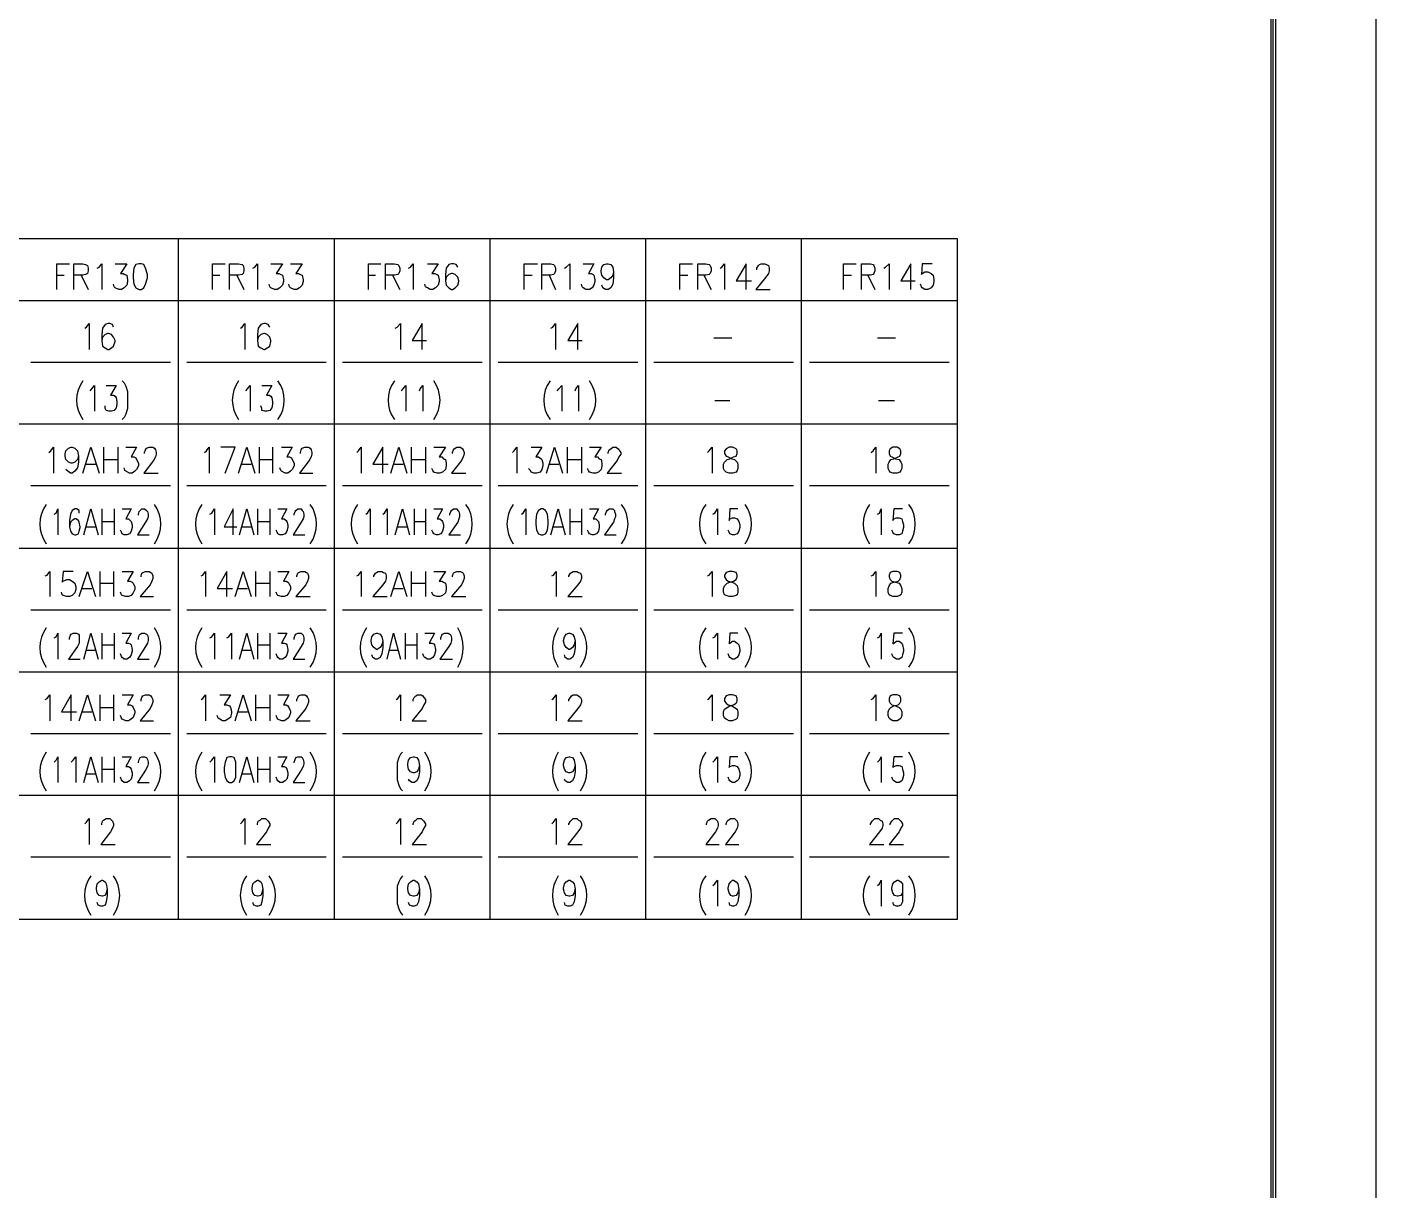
# Model space of a CAD drawing. Header units: millimetres. Extents: x 0.6 to 49, y 0.3 to 23.1.
# Drawn here: x 44.02 to 49.05, y 7.19 to 11.52 of the extents above; entities that cross this region are included whole.
import ezdxf

# ---------------------------------------------------------------- set-up
doc = ezdxf.new("R2010")
doc.units = ezdxf.units.MM
doc.layers.add('PDF_Geometry', color=7, linetype='Continuous')

msp = doc.modelspace()

# ---------------------------------------------------------------- linework, layer by layer
at = {"layer": 'PDF_Geometry', "lineweight": 25}
for points in [[(0.6028, 23.1), (0.6028, 0.28), (49.0494, 0.28), (49.0494, 23.1)], [(1.5528, 22.7267), (1.5528, 0.6533), (48.6761, 0.6533), (48.6761, 22.7267)], [(47.4894, 10.7333), (47.4894, 8.1967), (39.0694, 8.1967), (39.0694, 10.7333)], [(44.4428, 10.64), (44.4294, 10.6367), (44.4228, 10.6233), (44.4194, 10.6), (44.4194, 10.5867), (44.4228, 10.5633), (44.4294, 10.55), (44.4428, 10.5433), (44.4494, 10.5433), (44.4594, 10.55), (44.4661, 10.5633), (44.4728, 10.5867), (44.4728, 10.6), (44.4661, 10.6233), (44.4594, 10.6367), (44.4494, 10.64)], [(46.6394, 9.9567), (46.6294, 9.95), (46.6228, 9.9433), (46.6228, 9.9333), (46.6294, 9.9233), (46.6361, 9.92), (46.6494, 9.9133), (46.6594, 9.91), (46.6694, 9.9), (46.6728, 9.8933), (46.6728, 9.8767), (46.6694, 9.87), (46.6661, 9.8633), (46.6528, 9.86), (46.6394, 9.86), (46.6294, 9.8633), (46.6228, 9.87), (46.6194, 9.8767), (46.6194, 9.8933), (46.6228, 9.9), (46.6328, 9.91), (46.6428, 9.9133), (46.6561, 9.92), (46.6661, 9.9233), (46.6694, 9.9333), (46.6694, 9.9433), (46.6661, 9.95), (46.6528, 9.9567)], [(47.2494, 9.9567), (47.2394, 9.95), (47.2361, 9.9433), (47.2361, 9.9333), (47.2394, 9.9233), (47.2461, 9.92), (47.2594, 9.9133), (47.2728, 9.91), (47.2794, 9.9), (47.2828, 9.8933), (47.2828, 9.8767), (47.2794, 9.87), (47.2761, 9.8633), (47.2661, 9.86), (47.2494, 9.86), (47.2394, 9.8633), (47.2361, 9.87), (47.2328, 9.8767), (47.2328, 9.8933), (47.2361, 9.9), (47.2428, 9.91), (47.2528, 9.9133), (47.2694, 9.92), (47.2761, 9.9233), (47.2794, 9.9333), (47.2794, 9.9433), (47.2761, 9.95), (47.2661, 9.9567)], [(45.9394, 9.7267), (45.9294, 9.72), (45.9228, 9.7067), (45.9194, 9.6833), (45.9194, 9.67), (45.9228, 9.6467), (45.9294, 9.6333), (45.9394, 9.63), (45.9461, 9.63), (45.9561, 9.6333), (45.9628, 9.6467), (45.9661, 9.67), (45.9661, 9.6833), (45.9628, 9.7067), (45.9561, 9.72), (45.9461, 9.7267)], [(46.6394, 9.4933), (46.6294, 9.49), (46.6228, 9.48), (46.6228, 9.4733), (46.6294, 9.4633), (46.6361, 9.4567), (46.6494, 9.4533), (46.6594, 9.45), (46.6694, 9.44), (46.6728, 9.43), (46.6728, 9.4167), (46.6694, 9.4067), (46.6661, 9.4033), (46.6528, 9.4), (46.6394, 9.4), (46.6294, 9.4033), (46.6228, 9.4067), (46.6194, 9.4167), (46.6194, 9.43), (46.6228, 9.44), (46.6328, 9.45), (46.6428, 9.4533), (46.6561, 9.4567), (46.6661, 9.4633), (46.6694, 9.4733), (46.6694, 9.48), (46.6661, 9.49), (46.6528, 9.4933)], [(47.2494, 9.4933), (47.2394, 9.49), (47.2361, 9.48), (47.2361, 9.4733), (47.2394, 9.4633), (47.2461, 9.4567), (47.2594, 9.4533), (47.2728, 9.45), (47.2794, 9.44), (47.2828, 9.43), (47.2828, 9.4167), (47.2794, 9.4067), (47.2761, 9.4033), (47.2661, 9.4), (47.2494, 9.4), (47.2394, 9.4033), (47.2361, 9.4067), (47.2328, 9.4167), (47.2328, 9.43), (47.2361, 9.44), (47.2428, 9.45), (47.2528, 9.4533), (47.2694, 9.4567), (47.2761, 9.4633), (47.2794, 9.4733), (47.2794, 9.48), (47.2761, 9.49), (47.2661, 9.4933)], [(46.6394, 9.0333), (46.6294, 9.03), (46.6228, 9.02), (46.6228, 9.01), (46.6294, 9.0033), (46.6361, 8.9967), (46.6494, 8.9933), (46.6594, 8.9867), (46.6694, 8.98), (46.6728, 8.97), (46.6728, 8.9567), (46.6694, 8.9467), (46.6661, 8.9433), (46.6528, 8.9367), (46.6394, 8.9367), (46.6294, 8.9433), (46.6228, 8.9467), (46.6194, 8.9567), (46.6194, 8.97), (46.6228, 8.98), (46.6328, 8.9867), (46.6428, 8.9933), (46.6561, 8.9967), (46.6661, 9.0033), (46.6694, 9.01), (46.6694, 9.02), (46.6661, 9.03), (46.6528, 9.0333)], [(47.2494, 9.0333), (47.2394, 9.03), (47.2361, 9.02), (47.2361, 9.01), (47.2394, 9.0033), (47.2461, 8.9967), (47.2594, 8.9933), (47.2728, 8.9867), (47.2794, 8.98), (47.2828, 8.97), (47.2828, 8.9567), (47.2794, 8.9467), (47.2761, 8.9433), (47.2661, 8.9367), (47.2494, 8.9367), (47.2394, 8.9433), (47.2361, 8.9467), (47.2328, 8.9567), (47.2328, 8.97), (47.2361, 8.98), (47.2428, 8.9867), (47.2528, 8.9933), (47.2694, 8.9967), (47.2761, 9.0033), (47.2794, 9.01), (47.2794, 9.02), (47.2761, 9.03), (47.2661, 9.0333)], [(44.7794, 8.8033), (44.7694, 8.8), (44.7628, 8.7833), (44.7594, 8.7633), (44.7594, 8.7467), (44.7628, 8.7267), (44.7694, 8.7133), (44.7794, 8.7067), (44.7861, 8.7067), (44.7961, 8.7133), (44.8028, 8.7267), (44.8028, 8.7833), (44.7961, 8.8), (44.7861, 8.8033)]]:
    msp.add_lwpolyline(points, close=True, dxfattribs=at)
for points in [[(48.6661, 0.6633), (48.6661, 22.7167), (1.5628, 22.7167), (1.5628, 0.6633), (48.6761, 0.6633)], [(48.6594, 0.67), (48.6594, 22.71), (1.5694, 22.71), (1.5694, 0.67), (48.6761, 0.67)], [(44.5894, 8.1967), (44.5894, 10.7333)], [(45.1694, 8.1967), (45.1694, 10.7333)], [(45.7494, 8.1967), (45.7494, 10.7333)], [(46.3294, 8.1967), (46.3294, 10.7333)], [(46.9094, 8.1967), (46.9094, 10.7333)], [(44.1361, 10.5433), (44.1361, 10.64), (44.1828, 10.64)], [(44.1994, 10.5433), (44.1994, 10.64), (44.2328, 10.64), (44.2428, 10.6367), (44.2494, 10.6333), (44.2528, 10.6233), (44.2528, 10.6133), (44.2494, 10.6033), (44.2428, 10.6), (44.2328, 10.5967), (44.1994, 10.5967)], [(44.2861, 10.6233), (44.2928, 10.6267), (44.3028, 10.64), (44.3028, 10.5433)], [(44.3528, 10.64), (44.3961, 10.64), (44.3728, 10.6033), (44.3828, 10.6033), (44.3894, 10.6), (44.3961, 10.5967), (44.3994, 10.58), (44.3994, 10.5733), (44.3961, 10.56), (44.3861, 10.55), (44.3761, 10.5433), (44.3661, 10.5433), (44.3528, 10.55), (44.3494, 10.5533), (44.3461, 10.5633)], [(44.7161, 10.5433), (44.7161, 10.64), (44.7628, 10.64)], [(44.7794, 10.5433), (44.7794, 10.64), (44.8128, 10.64), (44.8261, 10.6367), (44.8294, 10.6333), (44.8328, 10.6233), (44.8328, 10.6133), (44.8294, 10.6033), (44.8261, 10.6), (44.8128, 10.5967), (44.7794, 10.5967)], [(44.8661, 10.6233), (44.8728, 10.6267), (44.8828, 10.64), (44.8828, 10.5433)], [(44.9328, 10.64), (44.9761, 10.64), (44.9528, 10.6033), (44.9628, 10.6033), (44.9694, 10.6), (44.9761, 10.5967), (44.9794, 10.58), (44.9794, 10.5733), (44.9761, 10.56), (44.9661, 10.55), (44.9561, 10.5433), (44.9461, 10.5433), (44.9328, 10.55), (44.9294, 10.5533), (44.9261, 10.5633)], [(45.0061, 10.64), (45.0494, 10.64), (45.0261, 10.6033), (45.0361, 10.6033), (45.0428, 10.6), (45.0494, 10.5967), (45.0528, 10.58), (45.0528, 10.5733), (45.0494, 10.56), (45.0394, 10.55), (45.0294, 10.5433), (45.0194, 10.5433), (45.0061, 10.55), (45.0028, 10.5533), (44.9994, 10.5633)], [(45.2961, 10.5433), (45.2961, 10.64), (45.3428, 10.64)], [(45.3594, 10.5433), (45.3594, 10.64), (45.3928, 10.64), (45.4061, 10.6367), (45.4094, 10.6333), (45.4128, 10.6233), (45.4128, 10.6133), (45.4094, 10.6033), (45.4061, 10.6), (45.3928, 10.5967), (45.3594, 10.5967)], [(45.4461, 10.6233), (45.4528, 10.6267), (45.4628, 10.64), (45.4628, 10.5433)], [(45.5161, 10.64), (45.5561, 10.64), (45.5328, 10.6033), (45.5428, 10.6033), (45.5528, 10.6), (45.5561, 10.5967), (45.5594, 10.58), (45.5594, 10.5733), (45.5561, 10.56), (45.5461, 10.55), (45.5361, 10.5433), (45.5261, 10.5433), (45.5161, 10.55), (45.5094, 10.5533), (45.5061, 10.5633)], [(45.6294, 10.6267), (45.6228, 10.6367), (45.6128, 10.64), (45.6061, 10.64), (45.5961, 10.6367), (45.5861, 10.6233), (45.5828, 10.6), (45.5828, 10.5767), (45.5861, 10.56), (45.5961, 10.55), (45.6061, 10.5433), (45.6094, 10.5433), (45.6194, 10.55), (45.6294, 10.56), (45.6328, 10.5733), (45.6328, 10.5767), (45.6294, 10.59), (45.6194, 10.6), (45.6094, 10.6033), (45.6061, 10.6033), (45.5961, 10.6), (45.5861, 10.59), (45.5828, 10.5767)], [(45.8761, 10.5433), (45.8761, 10.64), (45.9261, 10.64)], [(45.9428, 10.5433), (45.9428, 10.64), (45.9761, 10.64), (45.9861, 10.6367), (45.9894, 10.6333), (45.9928, 10.6233), (45.9928, 10.6133), (45.9894, 10.6033), (45.9861, 10.6), (45.9761, 10.5967), (45.9428, 10.5967)], [(46.0261, 10.6233), (46.0328, 10.6267), (46.0461, 10.64), (46.0461, 10.5433)], [(46.0961, 10.64), (46.1361, 10.64), (46.1161, 10.6033), (46.1261, 10.6033), (46.1328, 10.6), (46.1361, 10.5967), (46.1394, 10.58), (46.1394, 10.5733), (46.1361, 10.56), (46.1294, 10.55), (46.1194, 10.5433), (46.1061, 10.5433), (46.0961, 10.55), (46.0928, 10.5533), (46.0894, 10.5633)], [(46.2094, 10.61), (46.2061, 10.5967), (46.1994, 10.5867), (46.1894, 10.58), (46.1828, 10.58), (46.1728, 10.5867), (46.1661, 10.5967), (46.1628, 10.61), (46.1628, 10.6133), (46.1661, 10.6267), (46.1728, 10.6367), (46.1828, 10.64), (46.1894, 10.64), (46.1994, 10.6367), (46.2061, 10.6267), (46.2094, 10.61), (46.2094, 10.5867), (46.2061, 10.5633), (46.1994, 10.55), (46.1894, 10.5433), (46.1794, 10.5433), (46.1694, 10.55), (46.1661, 10.56)], [(46.4561, 10.5433), (46.4561, 10.64), (46.5028, 10.64)], [(46.5228, 10.5433), (46.5228, 10.64), (46.5528, 10.64), (46.5661, 10.6367), (46.5694, 10.6333), (46.5728, 10.6233), (46.5728, 10.6133), (46.5694, 10.6033), (46.5661, 10.6), (46.5528, 10.5967), (46.5228, 10.5967)], [(46.6061, 10.6233), (46.6128, 10.6267), (46.6228, 10.64), (46.6228, 10.5433)], [(46.7028, 10.5433), (46.7028, 10.64), (46.6661, 10.5767), (46.7228, 10.5767)], [(46.7428, 10.6167), (46.7428, 10.6233), (46.7494, 10.6333), (46.7528, 10.6367), (46.7594, 10.64), (46.7728, 10.64), (46.7794, 10.6367), (46.7861, 10.6333), (46.7894, 10.6233), (46.7894, 10.6133), (46.7861, 10.6033), (46.7761, 10.59), (46.7394, 10.5433), (46.7928, 10.5433)], [(47.0661, 10.5433), (47.0661, 10.64), (47.1128, 10.64)], [(47.1328, 10.5433), (47.1328, 10.64), (47.1661, 10.64), (47.1761, 10.6367), (47.1794, 10.6333), (47.1828, 10.6233), (47.1828, 10.6133), (47.1794, 10.6033), (47.1761, 10.6), (47.1661, 10.5967), (47.1328, 10.5967)], [(47.2161, 10.6233), (47.2228, 10.6267), (47.2361, 10.64), (47.2361, 10.5433)], [(47.3161, 10.5433), (47.3161, 10.64), (47.2794, 10.5767), (47.3328, 10.5767)], [(47.3961, 10.64), (47.3594, 10.64), (47.3561, 10.6), (47.3594, 10.6033), (47.3694, 10.61), (47.3794, 10.61), (47.3928, 10.6033), (47.3994, 10.5967), (47.4028, 10.58), (47.4028, 10.5733), (47.3994, 10.56), (47.3928, 10.55), (47.3794, 10.5433), (47.3694, 10.5433), (47.3594, 10.55), (47.3561, 10.5533), (47.3528, 10.5633)], [(44.1361, 10.5967), (44.1628, 10.5967)], [(44.2261, 10.5967), (44.2528, 10.5433)], [(44.7161, 10.5967), (44.7428, 10.5967)], [(44.8061, 10.5967), (44.8328, 10.5433)], [(45.2961, 10.5967), (45.3228, 10.5967)], [(45.3861, 10.5967), (45.4128, 10.5433)], [(45.8761, 10.5967), (45.9061, 10.5967)], [(45.9694, 10.5967), (45.9928, 10.5433)], [(46.4561, 10.5967), (46.4861, 10.5967)], [(46.5461, 10.5967), (46.5728, 10.5433)], [(47.0661, 10.5967), (47.0961, 10.5967)], [(47.1561, 10.5967), (47.1828, 10.5433)], [(39.0694, 10.5033), (47.4894, 10.5033)], [(44.2394, 10.4), (44.2461, 10.4033), (44.2561, 10.4167), (44.2561, 10.32)], [(44.3461, 10.4033), (44.3428, 10.4133), (44.3328, 10.4167), (44.3261, 10.4167), (44.3161, 10.4133), (44.3061, 10.4), (44.3028, 10.3767), (44.3028, 10.3533), (44.3061, 10.3333), (44.3161, 10.3267), (44.3261, 10.32), (44.3294, 10.32), (44.3394, 10.3267), (44.3461, 10.3333), (44.3528, 10.35), (44.3528, 10.3533), (44.3461, 10.3667), (44.3394, 10.3767), (44.3294, 10.38), (44.3261, 10.38), (44.3161, 10.3767), (44.3061, 10.3667), (44.3028, 10.3533)], [(44.8194, 10.4), (44.8261, 10.4033), (44.8361, 10.4167), (44.8361, 10.32)], [(44.9294, 10.4033), (44.9228, 10.4133), (44.9128, 10.4167), (44.9061, 10.4167), (44.8961, 10.4133), (44.8861, 10.4), (44.8828, 10.3767), (44.8828, 10.3533), (44.8861, 10.3333), (44.8961, 10.3267), (44.9061, 10.32), (44.9094, 10.32), (44.9194, 10.3267), (44.9294, 10.3333), (44.9328, 10.35), (44.9328, 10.3533), (44.9294, 10.3667), (44.9194, 10.3767), (44.9094, 10.38), (44.9061, 10.38), (44.8961, 10.3767), (44.8861, 10.3667), (44.8828, 10.3533)], [(45.3961, 10.4), (45.4028, 10.4033), (45.4161, 10.4167), (45.4161, 10.32)], [(45.4961, 10.32), (45.4961, 10.4167), (45.4594, 10.3533), (45.5128, 10.3533)], [(45.9761, 10.4), (45.9828, 10.4033), (45.9928, 10.4167), (45.9928, 10.32)], [(46.0761, 10.32), (46.0761, 10.4167), (46.0394, 10.3533), (46.0928, 10.3533)], [(46.5828, 10.3633), (46.6494, 10.3633)], [(47.1928, 10.3633), (47.2594, 10.3633)], [(44.0394, 10.2733), (44.5594, 10.2733)], [(44.6194, 10.2733), (45.1394, 10.2733)], [(45.1994, 10.2733), (45.7194, 10.2733)], [(45.7794, 10.2733), (46.2994, 10.2733)], [(46.3594, 10.2733), (46.8794, 10.2733)], [(46.9394, 10.2733), (47.4594, 10.2733)], [(44.3794, 10.2033), (44.3861, 10.1967), (44.3928, 10.1833), (44.3994, 10.1633), (44.3994, 10.1), (44.3928, 10.08), (44.3861, 10.0667), (44.3794, 10.06)], [(44.2594, 10.1667), (44.2661, 10.1733), (44.2761, 10.1867), (44.2761, 10.09)], [(44.3194, 10.1867), (44.3561, 10.1867), (44.3361, 10.15), (44.3461, 10.15), (44.3528, 10.1467), (44.3561, 10.14), (44.3594, 10.1267), (44.3594, 10.1167), (44.3561, 10.1033), (44.3494, 10.0933), (44.3394, 10.09), (44.3294, 10.09), (44.3194, 10.0933), (44.3161, 10.1), (44.3161, 10.11)], [(44.8394, 10.1667), (44.8461, 10.1733), (44.8561, 10.1867), (44.8561, 10.09)], [(44.8994, 10.1867), (44.9361, 10.1867), (44.9161, 10.15), (44.9261, 10.15), (44.9328, 10.1467), (44.9361, 10.14), (44.9394, 10.1267), (44.9394, 10.1167), (44.9361, 10.1033), (44.9294, 10.0933), (44.9194, 10.09), (44.9094, 10.09), (44.8994, 10.0933), (44.8994, 10.1), (44.8961, 10.11)], [(45.4194, 10.1667), (45.4261, 10.1733), (45.4361, 10.1867), (45.4361, 10.09)], [(45.4861, 10.1667), (45.4894, 10.1733), (45.4994, 10.1867), (45.4994, 10.09)], [(45.9994, 10.1667), (46.0061, 10.1733), (46.0161, 10.1867), (46.0161, 10.09)], [(46.0661, 10.1667), (46.0694, 10.1733), (46.0794, 10.1867), (46.0794, 10.09)], [(46.5861, 10.13), (46.6428, 10.13)], [(47.1961, 10.13), (47.2561, 10.13)], [(40.2294, 10.0433), (47.4894, 10.0433)], [(44.1061, 9.9367), (44.1128, 9.9433), (44.1228, 9.9567), (44.1228, 9.86)], [(44.2161, 9.9233), (44.2128, 9.91), (44.2028, 9.9), (44.1928, 9.8967), (44.1894, 9.8967), (44.1794, 9.9), (44.1694, 9.91), (44.1661, 9.9233), (44.1661, 9.93), (44.1694, 9.9433), (44.1794, 9.9533), (44.1894, 9.9567), (44.1928, 9.9567), (44.2028, 9.9533), (44.2128, 9.9433), (44.2161, 9.9233), (44.2161, 9.9), (44.2128, 9.88), (44.2028, 9.8667), (44.1928, 9.86), (44.1861, 9.86), (44.1761, 9.8667), (44.1694, 9.8733)], [(44.2328, 9.86), (44.2628, 9.9567), (44.2928, 9.86)], [(44.3094, 9.9567), (44.3094, 9.86)], [(44.3628, 9.9567), (44.3628, 9.86)], [(44.3928, 9.9567), (44.4328, 9.9567), (44.4128, 9.92), (44.4228, 9.92), (44.4294, 9.9167), (44.4328, 9.91), (44.4394, 9.8967), (44.4394, 9.8867), (44.4328, 9.8733), (44.4261, 9.8667), (44.4161, 9.86), (44.4061, 9.86), (44.3928, 9.8667), (44.3894, 9.87), (44.3861, 9.88)], [(44.4628, 9.9333), (44.4628, 9.9367), (44.4661, 9.9467), (44.4694, 9.9533), (44.4794, 9.9567), (44.4928, 9.9567), (44.4994, 9.9533), (44.5028, 9.9467), (44.5061, 9.9367), (44.5061, 9.93), (44.5028, 9.92), (44.4961, 9.9067), (44.4594, 9.86), (44.5128, 9.86)], [(44.6861, 9.9367), (44.6928, 9.9433), (44.7028, 9.9567), (44.7028, 9.86)], [(44.7628, 9.86), (44.7994, 9.9567), (44.7461, 9.9567)], [(44.8128, 9.86), (44.8428, 9.9567), (44.8728, 9.86)], [(44.8894, 9.9567), (44.8894, 9.86)], [(44.9394, 9.9567), (44.9394, 9.86)], [(44.9728, 9.9567), (45.0128, 9.9567), (44.9928, 9.92), (45.0028, 9.92), (45.0094, 9.9167), (45.0128, 9.91), (45.0194, 9.8967), (45.0194, 9.8867), (45.0128, 9.8733), (45.0061, 9.8667), (44.9961, 9.86), (44.9861, 9.86), (44.9728, 9.8667), (44.9694, 9.87), (44.9661, 9.88)], [(45.0428, 9.9333), (45.0428, 9.9367), (45.0461, 9.9467), (45.0494, 9.9533), (45.0594, 9.9567), (45.0728, 9.9567), (45.0794, 9.9533), (45.0828, 9.9467), (45.0861, 9.9367), (45.0861, 9.93), (45.0828, 9.92), (45.0761, 9.9067), (45.0394, 9.86), (45.0894, 9.86)], [(45.2528, 9.9367), (45.2594, 9.9433), (45.2694, 9.9567), (45.2694, 9.86)], [(45.3494, 9.86), (45.3494, 9.9567), (45.3128, 9.8933), (45.3694, 9.8933)], [(45.3794, 9.86), (45.4094, 9.9567), (45.4394, 9.86)], [(45.4561, 9.9567), (45.4561, 9.86)], [(45.5094, 9.9567), (45.5094, 9.86)], [(45.5394, 9.9567), (45.5828, 9.9567), (45.5594, 9.92), (45.5694, 9.92), (45.5761, 9.9133), (45.5828, 9.91), (45.5861, 9.8967), (45.5861, 9.8867), (45.5828, 9.8733), (45.5728, 9.8633), (45.5628, 9.86), (45.5528, 9.86), (45.5394, 9.8633), (45.5361, 9.87), (45.5328, 9.8767)], [(45.6094, 9.9333), (45.6094, 9.9367), (45.6128, 9.9467), (45.6161, 9.95), (45.6261, 9.9567), (45.6394, 9.9567), (45.6461, 9.95), (45.6494, 9.9467), (45.6528, 9.9367), (45.6528, 9.93), (45.6494, 9.92), (45.6428, 9.9067), (45.6061, 9.86), (45.6594, 9.86)], [(45.8328, 9.9367), (45.8394, 9.9433), (45.8494, 9.9567), (45.8494, 9.86)], [(45.9028, 9.9567), (45.9428, 9.9567), (45.9194, 9.92), (45.9294, 9.92), (45.9394, 9.9133), (45.9428, 9.91), (45.9461, 9.8967), (45.9461, 9.8867), (45.9428, 9.8733), (45.9361, 9.8633), (45.9228, 9.86), (45.9128, 9.86), (45.9028, 9.8633), (45.8994, 9.87), (45.8928, 9.8767)], [(45.9594, 9.86), (45.9894, 9.9567), (46.0194, 9.86)], [(46.0361, 9.9567), (46.0361, 9.86)], [(46.0894, 9.9567), (46.0894, 9.86)], [(46.1194, 9.9567), (46.1628, 9.9567), (46.1394, 9.92), (46.1494, 9.92), (46.1561, 9.9133), (46.1628, 9.91), (46.1661, 9.8967), (46.1661, 9.8867), (46.1628, 9.8733), (46.1528, 9.8633), (46.1428, 9.86), (46.1328, 9.86), (46.1194, 9.8633), (46.1161, 9.87), (46.1128, 9.8767)], [(46.1894, 9.9333), (46.1894, 9.9367), (46.1928, 9.9467), (46.1994, 9.95), (46.2061, 9.9567), (46.2194, 9.9567), (46.2261, 9.95), (46.2294, 9.9467), (46.2361, 9.9367), (46.2361, 9.93), (46.2294, 9.92), (46.2228, 9.9067), (46.1861, 9.86), (46.2394, 9.86)], [(46.5594, 9.9367), (46.5661, 9.9433), (46.5761, 9.9567), (46.5761, 9.86)], [(47.1694, 9.9367), (47.1761, 9.9433), (47.1861, 9.9567), (47.1861, 9.86)], [(44.3094, 9.91), (44.3628, 9.91)], [(44.8894, 9.91), (44.9394, 9.91)], [(45.4561, 9.91), (45.5094, 9.91)], [(46.0361, 9.91), (46.0894, 9.91)], [(44.2428, 9.8933), (44.2794, 9.8933)], [(44.8228, 9.8933), (44.8594, 9.8933)], [(45.3894, 9.8933), (45.4261, 9.8933)], [(45.9694, 9.8933), (46.0061, 9.8933)], [(44.0394, 9.8133), (44.5594, 9.8133)], [(44.6194, 9.8133), (45.1394, 9.8133)], [(45.1994, 9.8133), (45.7194, 9.8133)], [(45.7794, 9.8133), (46.2994, 9.8133)], [(46.3594, 9.8133), (46.8794, 9.8133)], [(46.9394, 9.8133), (47.4594, 9.8133)], [(44.1261, 9.7067), (44.1328, 9.71), (44.1394, 9.7267), (44.1394, 9.63)], [(44.2194, 9.71), (44.2194, 9.72), (44.2094, 9.7267), (44.2028, 9.7267), (44.1928, 9.72), (44.1861, 9.7067), (44.1828, 9.6833), (44.1828, 9.66), (44.1861, 9.6433), (44.1928, 9.6333), (44.2028, 9.63), (44.2061, 9.63), (44.2161, 9.6333), (44.2194, 9.6433), (44.2228, 9.6567), (44.2228, 9.66), (44.2194, 9.6767), (44.2161, 9.6833), (44.2061, 9.69), (44.2028, 9.69), (44.1928, 9.6833), (44.1861, 9.6767), (44.1828, 9.66)], [(44.2361, 9.63), (44.2628, 9.7267), (44.2894, 9.63)], [(44.3028, 9.7267), (44.3028, 9.63)], [(44.3494, 9.7267), (44.3494, 9.63)], [(44.3794, 9.7267), (44.4128, 9.7267), (44.3928, 9.69), (44.4028, 9.69), (44.4094, 9.6833), (44.4128, 9.68), (44.4161, 9.6667), (44.4161, 9.6567), (44.4128, 9.6433), (44.4061, 9.6333), (44.3961, 9.63), (44.3861, 9.63), (44.3794, 9.6333), (44.3761, 9.64), (44.3728, 9.6467)], [(44.4394, 9.7033), (44.4394, 9.7067), (44.4428, 9.7167), (44.4461, 9.72), (44.4528, 9.7267), (44.4628, 9.7267), (44.4694, 9.72), (44.4728, 9.7167), (44.4761, 9.7067), (44.4761, 9.6967), (44.4728, 9.69), (44.4661, 9.6767), (44.4361, 9.63), (44.4794, 9.63)], [(44.7061, 9.7067), (44.7128, 9.71), (44.7228, 9.7267), (44.7228, 9.63)], [(44.7928, 9.63), (44.7928, 9.7267), (44.7594, 9.66), (44.8061, 9.66)], [(44.8161, 9.63), (44.8428, 9.7267), (44.8694, 9.63)], [(44.8828, 9.7267), (44.8828, 9.63)], [(44.9294, 9.7267), (44.9294, 9.63)], [(44.9594, 9.7267), (44.9928, 9.7267), (44.9728, 9.69), (44.9828, 9.69), (44.9894, 9.6833), (44.9928, 9.68), (44.9961, 9.6667), (44.9961, 9.6567), (44.9928, 9.6433), (44.9861, 9.6333), (44.9761, 9.63), (44.9661, 9.63), (44.9594, 9.6333), (44.9561, 9.64), (44.9528, 9.6467)], [(45.0194, 9.7033), (45.0194, 9.7067), (45.0228, 9.7167), (45.0261, 9.72), (45.0328, 9.7267), (45.0461, 9.7267), (45.0494, 9.72), (45.0528, 9.7167), (45.0561, 9.7067), (45.0561, 9.6967), (45.0528, 9.69), (45.0461, 9.6767), (45.0161, 9.63), (45.0594, 9.63)], [(45.2861, 9.7067), (45.2928, 9.71), (45.3028, 9.7267), (45.3028, 9.63)], [(45.3494, 9.7067), (45.3561, 9.71), (45.3661, 9.7267), (45.3661, 9.63)], [(45.3961, 9.63), (45.4228, 9.7267), (45.4494, 9.63)], [(45.4661, 9.7267), (45.4661, 9.63)], [(45.5094, 9.7267), (45.5094, 9.63)], [(45.5394, 9.7267), (45.5728, 9.7267), (45.5528, 9.69), (45.5628, 9.69), (45.5694, 9.6833), (45.5728, 9.68), (45.5761, 9.6667), (45.5761, 9.6567), (45.5728, 9.6433), (45.5661, 9.6333), (45.5561, 9.63), (45.5494, 9.63), (45.5394, 9.6333), (45.5361, 9.64), (45.5328, 9.6467)], [(45.5994, 9.7033), (45.5994, 9.7067), (45.6028, 9.7167), (45.6061, 9.72), (45.6128, 9.7267), (45.6261, 9.7267), (45.6294, 9.72), (45.6328, 9.7167), (45.6361, 9.7067), (45.6361, 9.6967), (45.6328, 9.69), (45.6294, 9.6767), (45.5961, 9.63), (45.6394, 9.63)], [(45.8661, 9.7067), (45.8728, 9.71), (45.8828, 9.7267), (45.8828, 9.63)], [(45.9761, 9.63), (46.0028, 9.7267), (46.0294, 9.63)], [(46.0461, 9.7267), (46.0461, 9.63)], [(46.0894, 9.7267), (46.0894, 9.63)], [(46.1194, 9.7267), (46.1528, 9.7267), (46.1328, 9.69), (46.1428, 9.69), (46.1494, 9.6833), (46.1528, 9.68), (46.1561, 9.6667), (46.1561, 9.6567), (46.1528, 9.6433), (46.1461, 9.6333), (46.1361, 9.63), (46.1294, 9.63), (46.1194, 9.6333), (46.1161, 9.64), (46.1128, 9.6467)], [(46.1794, 9.7033), (46.1794, 9.7067), (46.1828, 9.7167), (46.1861, 9.72), (46.1928, 9.7267), (46.2061, 9.7267), (46.2128, 9.72), (46.2128, 9.7167), (46.2161, 9.7067), (46.2161, 9.6967), (46.2128, 9.69), (46.2094, 9.6767), (46.1761, 9.63), (46.2194, 9.63)], [(46.5794, 9.7067), (46.5861, 9.71), (46.5961, 9.7267), (46.5961, 9.63)], [(46.6728, 9.7267), (46.6428, 9.7267), (46.6394, 9.6833), (46.6428, 9.69), (46.6528, 9.6933), (46.6594, 9.6933), (46.6694, 9.69), (46.6761, 9.68), (46.6794, 9.6667), (46.6794, 9.6567), (46.6761, 9.6433), (46.6694, 9.6333), (46.6594, 9.63), (46.6528, 9.63), (46.6428, 9.6333), (46.6394, 9.64), (46.6361, 9.6467)], [(47.1928, 9.7067), (47.1994, 9.71), (47.2061, 9.7267), (47.2061, 9.63)], [(47.2861, 9.7267), (47.2528, 9.7267), (47.2494, 9.6833), (47.2528, 9.69), (47.2628, 9.6933), (47.2728, 9.6933), (47.2828, 9.69), (47.2861, 9.68), (47.2894, 9.6667), (47.2894, 9.6567), (47.2861, 9.6433), (47.2828, 9.6333), (47.2728, 9.63), (47.2628, 9.63), (47.2528, 9.6333), (47.2494, 9.64), (47.2461, 9.6467)], [(44.2461, 9.66), (44.2794, 9.66)], [(44.3028, 9.68), (44.3494, 9.68)], [(44.8261, 9.66), (44.8594, 9.66)], [(44.8828, 9.68), (44.9294, 9.68)], [(45.4061, 9.66), (45.4394, 9.66)], [(45.4661, 9.68), (45.5094, 9.68)], [(45.9861, 9.66), (46.0194, 9.66)], [(46.0461, 9.68), (46.0894, 9.68)], [(40.2294, 9.58), (47.4894, 9.58)], [(44.0928, 9.4767), (44.0994, 9.48), (44.1094, 9.4933), (44.1094, 9.4)], [(44.1961, 9.4933), (44.1594, 9.4933), (44.1561, 9.4533), (44.1594, 9.4567), (44.1728, 9.4633), (44.1828, 9.4633), (44.1928, 9.4567), (44.2028, 9.45), (44.2061, 9.4367), (44.2061, 9.4267), (44.2028, 9.4133), (44.1928, 9.4033), (44.1828, 9.4), (44.1728, 9.4), (44.1594, 9.4033), (44.1561, 9.4067), (44.1528, 9.4167)], [(44.2194, 9.4), (44.2494, 9.4933), (44.2794, 9.4)], [(44.2961, 9.4933), (44.2961, 9.4)], [(44.2961, 9.45), (44.3461, 9.45)], [(44.3461, 9.4933), (44.3461, 9.4)], [(44.3794, 9.4933), (44.4194, 9.4933), (44.3994, 9.4567), (44.4094, 9.4567), (44.4161, 9.4533), (44.4194, 9.45), (44.4261, 9.4367), (44.4261, 9.4267), (44.4194, 9.4133), (44.4128, 9.4033), (44.4028, 9.4), (44.3928, 9.4), (44.3794, 9.4033), (44.3761, 9.4067), (44.3728, 9.4167)], [(44.4494, 9.4733), (44.4494, 9.4767), (44.4528, 9.4867), (44.4561, 9.49), (44.4661, 9.4933), (44.4794, 9.4933), (44.4861, 9.49), (44.4894, 9.4867), (44.4928, 9.4767), (44.4928, 9.4667), (44.4894, 9.4567), (44.4828, 9.4433), (44.4461, 9.4), (44.4961, 9.4)], [(44.6728, 9.4767), (44.6794, 9.48), (44.6894, 9.4933), (44.6894, 9.4)], [(44.7694, 9.4), (44.7694, 9.4933), (44.7328, 9.43), (44.7894, 9.43)], [(44.7994, 9.4), (44.8294, 9.4933), (44.8594, 9.4)], [(44.8761, 9.4933), (44.8761, 9.4)], [(44.8761, 9.45), (44.9294, 9.45)], [(44.9294, 9.4933), (44.9294, 9.4)], [(44.9594, 9.4933), (44.9994, 9.4933), (44.9794, 9.4567), (44.9894, 9.4567), (44.9961, 9.4533), (44.9994, 9.45), (45.0061, 9.4367), (45.0061, 9.4267), (44.9994, 9.4133), (44.9928, 9.4033), (44.9828, 9.4), (44.9728, 9.4), (44.9594, 9.4033), (44.9561, 9.4067), (44.9528, 9.4167)], [(45.0294, 9.4733), (45.0294, 9.4767), (45.0328, 9.4867), (45.0361, 9.49), (45.0461, 9.4933), (45.0594, 9.4933), (45.0661, 9.49), (45.0694, 9.4867), (45.0728, 9.4767), (45.0728, 9.4667), (45.0694, 9.4567), (45.0628, 9.4433), (45.0261, 9.4), (45.0794, 9.4)], [(45.2528, 9.4767), (45.2594, 9.48), (45.2694, 9.4933), (45.2694, 9.4)], [(45.3161, 9.4733), (45.3161, 9.4767), (45.3228, 9.4867), (45.3261, 9.49), (45.3328, 9.4933), (45.3461, 9.4933), (45.3528, 9.49), (45.3594, 9.4867), (45.3628, 9.4767), (45.3628, 9.4667), (45.3594, 9.4567), (45.3494, 9.4433), (45.3128, 9.4), (45.3661, 9.4)], [(45.3794, 9.4), (45.4094, 9.4933), (45.4394, 9.4)], [(45.4561, 9.4933), (45.4561, 9.4)], [(45.4561, 9.45), (45.5094, 9.45)], [(45.5094, 9.4933), (45.5094, 9.4)], [(45.5394, 9.4933), (45.5828, 9.4933), (45.5594, 9.4567), (45.5694, 9.4567), (45.5761, 9.4533), (45.5828, 9.45), (45.5861, 9.4367), (45.5861, 9.4267), (45.5828, 9.4133), (45.5728, 9.4033), (45.5628, 9.4), (45.5528, 9.4), (45.5394, 9.4033), (45.5361, 9.4067), (45.5328, 9.4167)], [(45.6094, 9.4733), (45.6094, 9.4767), (45.6128, 9.4867), (45.6161, 9.49), (45.6261, 9.4933), (45.6394, 9.4933), (45.6461, 9.49), (45.6494, 9.4867), (45.6528, 9.4767), (45.6528, 9.4667), (45.6494, 9.4567), (45.6428, 9.4433), (45.6061, 9.4), (45.6594, 9.4)], [(45.9794, 9.4767), (45.9861, 9.48), (45.9961, 9.4933), (45.9961, 9.4)], [(46.0428, 9.4733), (46.0428, 9.4767), (46.0494, 9.4867), (46.0528, 9.49), (46.0594, 9.4933), (46.0728, 9.4933), (46.0794, 9.49), (46.0861, 9.4867), (46.0894, 9.4767), (46.0894, 9.4667), (46.0861, 9.4567), (46.0761, 9.4433), (46.0394, 9.4), (46.0928, 9.4)], [(46.5594, 9.4767), (46.5661, 9.48), (46.5761, 9.4933), (46.5761, 9.4)], [(47.1694, 9.4767), (47.1761, 9.48), (47.1861, 9.4933), (47.1861, 9.4)], [(44.2294, 9.43), (44.2661, 9.43)], [(44.8094, 9.43), (44.8461, 9.43)], [(45.3894, 9.43), (45.4261, 9.43)], [(44.0394, 9.35), (44.5594, 9.35)], [(44.6194, 9.35), (45.1394, 9.35)], [(45.1994, 9.35), (45.7194, 9.35)], [(45.7794, 9.35), (46.2994, 9.35)], [(46.3594, 9.35), (46.8794, 9.35)], [(46.9394, 9.35), (47.4594, 9.35)], [(44.1261, 9.2467), (44.1328, 9.25), (44.1394, 9.2633), (44.1394, 9.1667)], [(44.1828, 9.24), (44.1828, 9.2467), (44.1861, 9.2567), (44.1894, 9.26), (44.1961, 9.2633), (44.2094, 9.2633), (44.2161, 9.26), (44.2194, 9.2567), (44.2194, 9.2267), (44.2128, 9.2133), (44.1794, 9.1667), (44.2228, 9.1667)], [(44.2361, 9.1667), (44.2628, 9.2633), (44.2894, 9.1667)], [(44.3028, 9.2633), (44.3028, 9.1667)], [(44.3494, 9.2633), (44.3494, 9.1667)], [(44.3794, 9.2633), (44.4128, 9.2633), (44.3928, 9.2267), (44.4028, 9.2267), (44.4094, 9.2233), (44.4128, 9.22), (44.4161, 9.2033), (44.4161, 9.1967), (44.4128, 9.1833), (44.4061, 9.1733), (44.3961, 9.1667), (44.3861, 9.1667), (44.3794, 9.1733), (44.3761, 9.1767), (44.3728, 9.1867)], [(44.4394, 9.24), (44.4394, 9.2467), (44.4428, 9.2567), (44.4461, 9.26), (44.4528, 9.2633), (44.4628, 9.2633), (44.4694, 9.26), (44.4728, 9.2567), (44.4761, 9.2467), (44.4761, 9.2367), (44.4728, 9.2267), (44.4661, 9.2133), (44.4361, 9.1667), (44.4794, 9.1667)], [(44.7061, 9.2467), (44.7128, 9.25), (44.7228, 9.2633), (44.7228, 9.1667)], [(44.7694, 9.2467), (44.7761, 9.25), (44.7861, 9.2633), (44.7861, 9.1667)], [(44.8161, 9.1667), (44.8428, 9.2633), (44.8694, 9.1667)], [(44.8828, 9.2633), (44.8828, 9.1667)], [(44.9294, 9.2633), (44.9294, 9.1667)], [(44.9594, 9.2633), (44.9928, 9.2633), (44.9728, 9.2267), (44.9828, 9.2267), (44.9894, 9.2233), (44.9928, 9.22), (44.9961, 9.2033), (44.9961, 9.1967), (44.9928, 9.1833), (44.9861, 9.1733), (44.9761, 9.1667), (44.9661, 9.1667), (44.9594, 9.1733), (44.9561, 9.1767), (44.9528, 9.1867)], [(45.0194, 9.24), (45.0194, 9.2467), (45.0228, 9.2567), (45.0261, 9.26), (45.0328, 9.2633), (45.0461, 9.2633), (45.0494, 9.26), (45.0528, 9.2567), (45.0561, 9.2467), (45.0561, 9.2367), (45.0528, 9.2267), (45.0461, 9.2133), (45.0161, 9.1667), (45.0594, 9.1667)], [(45.3494, 9.2333), (45.3461, 9.22), (45.3394, 9.21), (45.3294, 9.2033), (45.3261, 9.2033), (45.3161, 9.21), (45.3094, 9.22), (45.3061, 9.2333), (45.3061, 9.2367), (45.3094, 9.25), (45.3161, 9.26), (45.3261, 9.2633), (45.3294, 9.2633), (45.3394, 9.26), (45.3461, 9.25), (45.3494, 9.2333), (45.3494, 9.21), (45.3461, 9.1867), (45.3394, 9.1733), (45.3294, 9.1667), (45.3228, 9.1667), (45.3128, 9.1733), (45.3094, 9.1833)], [(45.3661, 9.1667), (45.3894, 9.2633), (45.4161, 9.1667)], [(45.4328, 9.2633), (45.4328, 9.1667)], [(45.4761, 9.2633), (45.4761, 9.1667)], [(45.5061, 9.2633), (45.5428, 9.2633), (45.5228, 9.2267), (45.5328, 9.2267), (45.5394, 9.2233), (45.5428, 9.22), (45.5461, 9.2033), (45.5461, 9.1967), (45.5428, 9.1833), (45.5361, 9.1733), (45.5261, 9.1667), (45.5161, 9.1667), (45.5061, 9.1733), (45.5028, 9.1767), (45.4994, 9.1867)], [(45.5661, 9.24), (45.5661, 9.2467), (45.5694, 9.2567), (45.5728, 9.26), (45.5794, 9.2633), (45.5928, 9.2633), (45.5994, 9.26), (45.6028, 9.2567), (45.6061, 9.2467), (45.6061, 9.2367), (45.6028, 9.2267), (45.5961, 9.2133), (45.5628, 9.1667), (45.6094, 9.1667)], [(46.0661, 9.2333), (46.0628, 9.22), (46.0561, 9.21), (46.0461, 9.2033), (46.0428, 9.2033), (46.0328, 9.21), (46.0261, 9.22), (46.0228, 9.2333), (46.0228, 9.2367), (46.0261, 9.25), (46.0328, 9.26), (46.0428, 9.2633), (46.0461, 9.2633), (46.0561, 9.26), (46.0628, 9.25), (46.0661, 9.2333), (46.0661, 9.21), (46.0628, 9.1867), (46.0561, 9.1733), (46.0461, 9.1667), (46.0394, 9.1667), (46.0294, 9.1733), (46.0261, 9.1833)], [(46.5794, 9.2467), (46.5861, 9.25), (46.5961, 9.2633), (46.5961, 9.1667)], [(46.6728, 9.2633), (46.6428, 9.2633), (46.6394, 9.2233), (46.6428, 9.2267), (46.6528, 9.2333), (46.6594, 9.2333), (46.6694, 9.2267), (46.6761, 9.22), (46.6794, 9.2033), (46.6794, 9.1967), (46.6761, 9.1833), (46.6694, 9.1733), (46.6594, 9.1667), (46.6528, 9.1667), (46.6428, 9.1733), (46.6394, 9.1767), (46.6361, 9.1867)], [(47.1928, 9.2467), (47.1994, 9.25), (47.2061, 9.2633), (47.2061, 9.1667)], [(47.2861, 9.2633), (47.2528, 9.2633), (47.2494, 9.2233), (47.2528, 9.2267), (47.2628, 9.2333), (47.2728, 9.2333), (47.2828, 9.2267), (47.2861, 9.22), (47.2894, 9.2033), (47.2894, 9.1967), (47.2861, 9.1833), (47.2828, 9.1733), (47.2728, 9.1667), (47.2628, 9.1667), (47.2528, 9.1733), (47.2494, 9.1767), (47.2461, 9.1867)], [(44.2461, 9.2), (44.2794, 9.2)], [(44.3028, 9.22), (44.3494, 9.22)], [(44.8261, 9.2), (44.8594, 9.2)], [(44.8828, 9.22), (44.9294, 9.22)], [(45.3761, 9.2), (45.4061, 9.2)], [(45.4328, 9.22), (45.4761, 9.22)], [(40.2294, 9.12), (47.4894, 9.12)], [(44.0928, 9.0167), (44.0994, 9.02), (44.1094, 9.0333), (44.1094, 8.9367)], [(44.1894, 8.9367), (44.1894, 9.0333), (44.1528, 8.97), (44.2094, 8.97)], [(44.2194, 8.9367), (44.2494, 9.0333), (44.2794, 8.9367)], [(44.2961, 9.0333), (44.2961, 8.9367)], [(44.3461, 9.0333), (44.3461, 8.9367)], [(44.3794, 9.0333), (44.4194, 9.0333), (44.3994, 8.9967), (44.4094, 8.9967), (44.4161, 8.9933), (44.4194, 8.9867), (44.4261, 8.9733), (44.4261, 8.9667), (44.4194, 8.95), (44.4128, 8.9433), (44.4028, 8.9367), (44.3928, 8.9367), (44.3794, 8.9433), (44.3761, 8.9467), (44.3728, 8.9567)], [(44.4494, 9.01), (44.4494, 9.0167), (44.4528, 9.0233), (44.4561, 9.03), (44.4661, 9.0333), (44.4794, 9.0333), (44.4861, 9.03), (44.4894, 9.0233), (44.4928, 9.0167), (44.4928, 9.0067), (44.4894, 8.9967), (44.4828, 8.9833), (44.4461, 8.9367), (44.4961, 8.9367)], [(44.6728, 9.0167), (44.6794, 9.02), (44.6894, 9.0333), (44.6894, 8.9367)], [(44.7428, 9.0333), (44.7828, 9.0333), (44.7594, 8.9967), (44.7694, 8.9967), (44.7794, 8.9933), (44.7828, 8.9867), (44.7861, 8.9733), (44.7861, 8.9667), (44.7828, 8.95), (44.7728, 8.9433), (44.7628, 8.9367), (44.7528, 8.9367), (44.7428, 8.9433), (44.7361, 8.9467), (44.7328, 8.9567)], [(44.7994, 8.9367), (44.8294, 9.0333), (44.8594, 8.9367)], [(44.8761, 9.0333), (44.8761, 8.9367)], [(44.9294, 9.0333), (44.9294, 8.9367)], [(44.9594, 9.0333), (44.9994, 9.0333), (44.9794, 8.9967), (44.9894, 8.9967), (44.9961, 8.9933), (44.9994, 8.9867), (45.0061, 8.9733), (45.0061, 8.9667), (44.9994, 8.95), (44.9928, 8.9433), (44.9828, 8.9367), (44.9728, 8.9367), (44.9594, 8.9433), (44.9561, 8.9467), (44.9528, 8.9567)], [(45.0294, 9.01), (45.0294, 9.0167), (45.0328, 9.0233), (45.0361, 9.03), (45.0461, 9.0333), (45.0594, 9.0333), (45.0661, 9.03), (45.0694, 9.0233), (45.0728, 9.0167), (45.0728, 9.0067), (45.0694, 8.9967), (45.0628, 8.9833), (45.0261, 8.9367), (45.0794, 8.9367)], [(45.3994, 9.0167), (45.4061, 9.02), (45.4161, 9.0333), (45.4161, 8.9367)], [(45.4628, 9.01), (45.4628, 9.0167), (45.4661, 9.0233), (45.4728, 9.03), (45.4794, 9.0333), (45.4928, 9.0333), (45.4994, 9.03), (45.5028, 9.0233), (45.5094, 9.0167), (45.5094, 9.0067), (45.5028, 8.9967), (45.4961, 8.9833), (45.4594, 8.9367), (45.5128, 8.9367)], [(45.9794, 9.0167), (45.9861, 9.02), (45.9961, 9.0333), (45.9961, 8.9367)], [(46.0428, 9.01), (46.0428, 9.0167), (46.0494, 9.0233), (46.0528, 9.03), (46.0594, 9.0333), (46.0728, 9.0333), (46.0794, 9.03), (46.0861, 9.0233), (46.0894, 9.0167), (46.0894, 9.0067), (46.0861, 8.9967), (46.0761, 8.9833), (46.0394, 8.9367), (46.0928, 8.9367)], [(46.5594, 9.0167), (46.5661, 9.02), (46.5761, 9.0333), (46.5761, 8.9367)], [(47.1694, 9.0167), (47.1761, 9.02), (47.1861, 9.0333), (47.1861, 8.9367)], [(44.2294, 8.97), (44.2661, 8.97)], [(44.2961, 8.9867), (44.3461, 8.9867)], [(44.8094, 8.97), (44.8461, 8.97)], [(44.8761, 8.9867), (44.9294, 8.9867)], [(44.0394, 8.89), (44.5594, 8.89)], [(44.6194, 8.89), (45.1394, 8.89)], [(45.1994, 8.89), (45.7194, 8.89)], [(45.7794, 8.89), (46.2994, 8.89)], [(46.3594, 8.89), (46.8794, 8.89)], [(46.9394, 8.89), (47.4594, 8.89)], [(44.1261, 8.7833), (44.1328, 8.79), (44.1394, 8.8033), (44.1394, 8.7067)], [(44.1894, 8.7833), (44.1961, 8.79), (44.2061, 8.8033), (44.2061, 8.7067)], [(44.2361, 8.7067), (44.2628, 8.8033), (44.2894, 8.7067)], [(44.3028, 8.8033), (44.3028, 8.7067)], [(44.3494, 8.8033), (44.3494, 8.7067)], [(44.3794, 8.8033), (44.4128, 8.8033), (44.3928, 8.7667), (44.4028, 8.7667), (44.4094, 8.7633), (44.4128, 8.7567), (44.4161, 8.7433), (44.4161, 8.7333), (44.4128, 8.72), (44.4061, 8.7133), (44.3961, 8.7067), (44.3861, 8.7067), (44.3794, 8.7133), (44.3761, 8.7167), (44.3728, 8.7267)], [(44.4394, 8.78), (44.4394, 8.7833), (44.4428, 8.7933), (44.4461, 8.8), (44.4528, 8.8033), (44.4628, 8.8033), (44.4694, 8.8), (44.4728, 8.7933), (44.4761, 8.7833), (44.4761, 8.7767), (44.4728, 8.7667), (44.4661, 8.7533), (44.4361, 8.7067), (44.4794, 8.7067)], [(44.7061, 8.7833), (44.7128, 8.79), (44.7228, 8.8033), (44.7228, 8.7067)], [(44.8161, 8.7067), (44.8428, 8.8033), (44.8694, 8.7067)], [(44.8828, 8.8033), (44.8828, 8.7067)], [(44.9294, 8.8033), (44.9294, 8.7067)], [(44.9594, 8.8033), (44.9928, 8.8033), (44.9728, 8.7667), (44.9828, 8.7667), (44.9894, 8.7633), (44.9928, 8.7567), (44.9961, 8.7433), (44.9961, 8.7333), (44.9928, 8.72), (44.9861, 8.7133), (44.9761, 8.7067), (44.9661, 8.7067), (44.9594, 8.7133), (44.9561, 8.7167), (44.9528, 8.7267)], [(45.0194, 8.78), (45.0194, 8.7833), (45.0228, 8.7933), (45.0261, 8.8), (45.0328, 8.8033), (45.0461, 8.8033), (45.0494, 8.8), (45.0528, 8.7933), (45.0561, 8.7833), (45.0561, 8.7767), (45.0528, 8.7667), (45.0461, 8.7533), (45.0161, 8.7067), (45.0594, 8.7067)], [(45.4228, 8.82), (45.4161, 8.8133), (45.4094, 8.8), (45.4028, 8.78), (45.4028, 8.7167), (45.4094, 8.6967), (45.4161, 8.6833), (45.4228, 8.6767)], [(45.4861, 8.77), (45.4828, 8.7567), (45.4761, 8.7467), (45.4661, 8.7433), (45.4628, 8.7433), (45.4528, 8.7467), (45.4461, 8.7567), (45.4428, 8.77), (45.4428, 8.7767), (45.4461, 8.79), (45.4528, 8.8), (45.4628, 8.8033), (45.4661, 8.8033), (45.4761, 8.8), (45.4828, 8.79), (45.4861, 8.77), (45.4861, 8.7467), (45.4828, 8.7267), (45.4761, 8.7133), (45.4661, 8.7067), (45.4594, 8.7067), (45.4494, 8.7133), (45.4461, 8.72)], [(46.0661, 8.77), (46.0628, 8.7567), (46.0561, 8.7467), (46.0461, 8.7433), (46.0428, 8.7433), (46.0328, 8.7467), (46.0261, 8.7567), (46.0228, 8.77), (46.0228, 8.7767), (46.0261, 8.79), (46.0328, 8.8), (46.0428, 8.8033), (46.0461, 8.8033), (46.0561, 8.8), (46.0628, 8.79), (46.0661, 8.77), (46.0661, 8.7467), (46.0628, 8.7267), (46.0561, 8.7133), (46.0461, 8.7067), (46.0394, 8.7067), (46.0294, 8.7133), (46.0261, 8.72)], [(46.5794, 8.7833), (46.5861, 8.79), (46.5961, 8.8033), (46.5961, 8.7067)], [(46.6728, 8.8033), (46.6428, 8.8033), (46.6394, 8.7633), (46.6428, 8.7667), (46.6528, 8.77), (46.6594, 8.77), (46.6694, 8.7667), (46.6761, 8.7567), (46.6794, 8.7433), (46.6794, 8.7333), (46.6761, 8.72), (46.6694, 8.7133), (46.6594, 8.7067), (46.6528, 8.7067), (46.6428, 8.7133), (46.6394, 8.7167), (46.6361, 8.7267)], [(47.1928, 8.7833), (47.1994, 8.79), (47.2061, 8.8033), (47.2061, 8.7067)], [(47.2861, 8.8033), (47.2528, 8.8033), (47.2494, 8.7633), (47.2528, 8.7667), (47.2628, 8.77), (47.2728, 8.77), (47.2828, 8.7667), (47.2861, 8.7567), (47.2894, 8.7433), (47.2894, 8.7333), (47.2861, 8.72), (47.2828, 8.7133), (47.2728, 8.7067), (47.2628, 8.7067), (47.2528, 8.7133), (47.2494, 8.7167), (47.2461, 8.7267)], [(44.3028, 8.7567), (44.3494, 8.7567)], [(44.8828, 8.7567), (44.9294, 8.7567)], [(44.2461, 8.74), (44.2794, 8.74)], [(44.8261, 8.74), (44.8594, 8.74)], [(40.2294, 8.66), (47.4894, 8.66)], [(44.2394, 8.5533), (44.2461, 8.56), (44.2561, 8.5733), (44.2561, 8.4767)], [(44.3028, 8.55), (44.3028, 8.5533), (44.3061, 8.5633), (44.3094, 8.5667), (44.3194, 8.5733), (44.3328, 8.5733), (44.3394, 8.5667), (44.3428, 8.5633), (44.3461, 8.5533), (44.3461, 8.5467), (44.3428, 8.5367), (44.3361, 8.5233), (44.2994, 8.4767), (44.3528, 8.4767)], [(44.8194, 8.5533), (44.8261, 8.56), (44.8361, 8.5733), (44.8361, 8.4767)], [(44.8828, 8.55), (44.8828, 8.5533), (44.8861, 8.5633), (44.8928, 8.5667), (44.8994, 8.5733), (44.9128, 8.5733), (44.9194, 8.5667), (44.9228, 8.5633), (44.9294, 8.5533), (44.9294, 8.5467), (44.9228, 8.5367), (44.9161, 8.5233), (44.8794, 8.4767), (44.9328, 8.4767)], [(45.3994, 8.5533), (45.4061, 8.56), (45.4161, 8.5733), (45.4161, 8.4767)], [(45.4628, 8.55), (45.4628, 8.5533), (45.4661, 8.5633), (45.4728, 8.5667), (45.4794, 8.5733), (45.4928, 8.5733), (45.4994, 8.5667), (45.5028, 8.5633), (45.5094, 8.5533), (45.5094, 8.5467), (45.5028, 8.5367), (45.4961, 8.5233), (45.4594, 8.4767), (45.5128, 8.4767)], [(45.9794, 8.5533), (45.9861, 8.56), (45.9961, 8.5733), (45.9961, 8.4767)], [(46.0428, 8.55), (46.0428, 8.5533), (46.0494, 8.5633), (46.0528, 8.5667), (46.0594, 8.5733), (46.0728, 8.5733), (46.0794, 8.5667), (46.0861, 8.5633), (46.0894, 8.5533), (46.0894, 8.5467), (46.0861, 8.5367), (46.0761, 8.5233), (46.0394, 8.4767), (46.0928, 8.4767)], [(46.5561, 8.55), (46.5561, 8.5533), (46.5594, 8.5633), (46.5628, 8.5667), (46.5728, 8.5733), (46.5861, 8.5733), (46.5928, 8.5667), (46.5961, 8.5633), (46.5994, 8.5533), (46.5994, 8.5467), (46.5961, 8.5367), (46.5894, 8.5233), (46.5528, 8.4767), (46.6028, 8.4767)], [(46.6294, 8.55), (46.6294, 8.5533), (46.6328, 8.5633), (46.6361, 8.5667), (46.6461, 8.5733), (46.6594, 8.5733), (46.6661, 8.5667), (46.6694, 8.5633), (46.6728, 8.5533), (46.6728, 8.5467), (46.6694, 8.5367), (46.6628, 8.5233), (46.6261, 8.4767), (46.6761, 8.4767)], [(47.1661, 8.55), (47.1661, 8.5533), (47.1728, 8.5633), (47.1761, 8.5667), (47.1828, 8.5733), (47.1961, 8.5733), (47.2028, 8.5667), (47.2094, 8.5633), (47.2128, 8.5533), (47.2128, 8.5467), (47.2094, 8.5367), (47.1994, 8.5233), (47.1628, 8.4767), (47.2161, 8.4767)], [(47.2394, 8.55), (47.2394, 8.5533), (47.2461, 8.5633), (47.2494, 8.5667), (47.2561, 8.5733), (47.2694, 8.5733), (47.2761, 8.5667), (47.2794, 8.5633), (47.2861, 8.5533), (47.2861, 8.5467), (47.2794, 8.5367), (47.2728, 8.5233), (47.2361, 8.4767), (47.2894, 8.4767)], [(44.0394, 8.43), (44.5594, 8.43)], [(44.6194, 8.43), (45.1394, 8.43)], [(45.1994, 8.43), (45.7194, 8.43)], [(45.7794, 8.43), (46.2994, 8.43)], [(46.3594, 8.43), (46.8794, 8.43)], [(46.9394, 8.43), (47.4594, 8.43)], [(44.3228, 8.31), (44.3194, 8.2967), (44.3161, 8.2867), (44.3061, 8.2833), (44.3028, 8.2833), (44.2928, 8.2867), (44.2861, 8.2967), (44.2828, 8.31), (44.2828, 8.3133), (44.2861, 8.33), (44.2928, 8.3367), (44.3028, 8.3433), (44.3061, 8.3433), (44.3161, 8.3367), (44.3194, 8.33), (44.3228, 8.31), (44.3228, 8.2867), (44.3194, 8.2633), (44.3161, 8.25), (44.3061, 8.2467), (44.2994, 8.2467), (44.2894, 8.25), (44.2861, 8.26)], [(44.9028, 8.31), (44.8994, 8.2967), (44.8961, 8.2867), (44.8861, 8.2833), (44.8828, 8.2833), (44.8728, 8.2867), (44.8661, 8.2967), (44.8628, 8.31), (44.8628, 8.3133), (44.8661, 8.33), (44.8728, 8.3367), (44.8828, 8.3433), (44.8861, 8.3433), (44.8961, 8.3367), (44.8994, 8.33), (44.9028, 8.31), (44.9028, 8.2867), (44.8994, 8.2633), (44.8961, 8.25), (44.8861, 8.2467), (44.8794, 8.2467), (44.8694, 8.25), (44.8661, 8.26)], [(45.4228, 8.36), (45.4161, 8.35), (45.4094, 8.3367), (45.4028, 8.32), (45.4028, 8.2567), (45.4094, 8.2367), (45.4161, 8.2233), (45.4228, 8.2133)], [(45.4861, 8.31), (45.4828, 8.2967), (45.4761, 8.2867), (45.4661, 8.2833), (45.4628, 8.2833), (45.4528, 8.2867), (45.4461, 8.2967), (45.4428, 8.31), (45.4428, 8.3133), (45.4461, 8.33), (45.4528, 8.3367), (45.4628, 8.3433), (45.4661, 8.3433), (45.4761, 8.3367), (45.4828, 8.33), (45.4861, 8.31), (45.4861, 8.2867), (45.4828, 8.2633), (45.4761, 8.25), (45.4661, 8.2467), (45.4594, 8.2467), (45.4494, 8.25), (45.4461, 8.26)], [(46.0661, 8.31), (46.0628, 8.2967), (46.0561, 8.2867), (46.0461, 8.2833), (46.0428, 8.2833), (46.0328, 8.2867), (46.0261, 8.2967), (46.0228, 8.31), (46.0228, 8.3133), (46.0261, 8.33), (46.0328, 8.3367), (46.0428, 8.3433), (46.0461, 8.3433), (46.0561, 8.3367), (46.0628, 8.33), (46.0661, 8.31), (46.0661, 8.2867), (46.0628, 8.2633), (46.0561, 8.25), (46.0461, 8.2467), (46.0394, 8.2467), (46.0294, 8.25), (46.0261, 8.26)], [(46.5794, 8.3233), (46.5861, 8.33), (46.5961, 8.3433), (46.5961, 8.2467)], [(46.6761, 8.31), (46.6728, 8.2967), (46.6661, 8.2867), (46.6561, 8.2833), (46.6528, 8.2833), (46.6461, 8.2867), (46.6394, 8.2967), (46.6361, 8.31), (46.6361, 8.3133), (46.6394, 8.33), (46.6461, 8.3367), (46.6528, 8.3433), (46.6561, 8.3433), (46.6661, 8.3367), (46.6728, 8.33), (46.6761, 8.31), (46.6761, 8.2867), (46.6728, 8.2633), (46.6661, 8.25), (46.6561, 8.2467), (46.6528, 8.2467), (46.6428, 8.25), (46.6394, 8.26)], [(47.1928, 8.3233), (47.1994, 8.33), (47.2061, 8.3433), (47.2061, 8.2467)], [(47.2861, 8.31), (47.2861, 8.2967), (47.2794, 8.2867), (47.2694, 8.2833), (47.2661, 8.2833), (47.2561, 8.2867), (47.2494, 8.2967), (47.2461, 8.31), (47.2461, 8.3133), (47.2494, 8.33), (47.2561, 8.3367), (47.2661, 8.3433), (47.2694, 8.3433), (47.2794, 8.3367), (47.2861, 8.33), (47.2861, 8.2633), (47.2794, 8.25), (47.2694, 8.2467), (47.2628, 8.2467), (47.2528, 8.25), (47.2494, 8.26)]]:
    msp.add_lwpolyline(points, dxfattribs=at)
for centre, radius, start, end in [((44.3297, 10.1317), 0.1205, 143.5149, 216.4851), ((44.9097, 10.1317), 0.1205, 143.5149, 216.4851), ((44.8625, 10.1317), 0.1205, 323.5149, 36.4851), ((45.4897, 10.1317), 0.1205, 143.5149, 216.4851), ((45.4425, 10.1317), 0.1205, 323.5149, 36.4851), ((46.0697, 10.1317), 0.1205, 143.5149, 216.4851), ((46.0225, 10.1317), 0.1205, 323.5149, 36.4851), ((44.1975, 9.67), 0.1252, 144.1329, 215.8671), ((44.398, 9.67), 0.1252, 324.1329, 35.8671), ((44.7775, 9.67), 0.1252, 144.1329, 215.8671), ((44.978, 9.67), 0.1252, 324.1329, 35.8671), ((45.3575, 9.67), 0.1252, 144.1329, 215.8671), ((45.558, 9.67), 0.1252, 324.1329, 35.8671), ((45.9375, 9.67), 0.1252, 144.1329, 215.8671), ((46.138, 9.67), 0.1252, 324.1329, 35.8671), ((46.6542, 9.67), 0.1252, 144.1329, 215.8671), ((46.598, 9.67), 0.1252, 324.1329, 35.8671), ((47.2642, 9.67), 0.1252, 144.1329, 215.8671), ((47.208, 9.67), 0.1252, 324.1329, 35.8671), ((44.1975, 9.21), 0.1252, 144.1329, 215.8671), ((44.398, 9.21), 0.1252, 324.1329, 35.8671), ((44.7775, 9.21), 0.1252, 144.1329, 215.8671), ((44.978, 9.21), 0.1252, 324.1329, 35.8671), ((45.3909, 9.21), 0.1252, 144.1329, 215.8671), ((45.5075, 9.21), 0.1423, 328.9787, 31.0213), ((46.1247, 9.21), 0.1423, 148.9787, 211.0213), ((45.9847, 9.21), 0.1252, 324.1329, 35.8671), ((46.6542, 9.21), 0.1252, 144.1329, 215.8671), ((46.598, 9.21), 0.1252, 324.1329, 35.8671), ((47.2642, 9.21), 0.1252, 144.1329, 215.8671), ((47.208, 9.21), 0.1252, 324.1329, 35.8671), ((44.193, 8.7483), 0.1205, 143.5149, 216.4851), ((44.4025, 8.7483), 0.1205, 323.5149, 36.4851), ((44.773, 8.7483), 0.1205, 143.5149, 216.4851), ((44.9825, 8.7483), 0.1205, 323.5149, 36.4851), ((45.4092, 8.7483), 0.1205, 323.5149, 36.4851), ((46.1194, 8.7483), 0.1369, 148.4382, 211.5618), ((45.9892, 8.7483), 0.1205, 323.5149, 36.4851), ((46.6497, 8.7483), 0.1205, 143.5149, 216.4851), ((46.6025, 8.7483), 0.1205, 323.5149, 36.4851), ((47.2597, 8.7483), 0.1205, 143.5149, 216.4851), ((47.2125, 8.7483), 0.1205, 323.5149, 36.4851), ((44.3642, 8.2867), 0.1252, 144.1329, 215.8671), ((44.2447, 8.2867), 0.1252, 324.1329, 35.8671), ((44.9442, 8.2867), 0.1252, 144.1329, 215.8671), ((44.8247, 8.2867), 0.1252, 324.1329, 35.8671), ((45.4047, 8.2867), 0.1252, 324.1329, 35.8671), ((46.1247, 8.2867), 0.1423, 148.9787, 211.0213), ((45.9847, 8.2867), 0.1252, 324.1329, 35.8671), ((46.6542, 8.2867), 0.1252, 144.1329, 215.8671), ((46.598, 8.2867), 0.1252, 324.1329, 35.8671), ((47.2642, 8.2867), 0.1252, 144.1329, 215.8671), ((47.208, 8.2867), 0.1252, 324.1329, 35.8671)]:
    msp.add_arc(centre, radius, start, end, dxfattribs=at)

doc.saveas('drawing.dxf')
